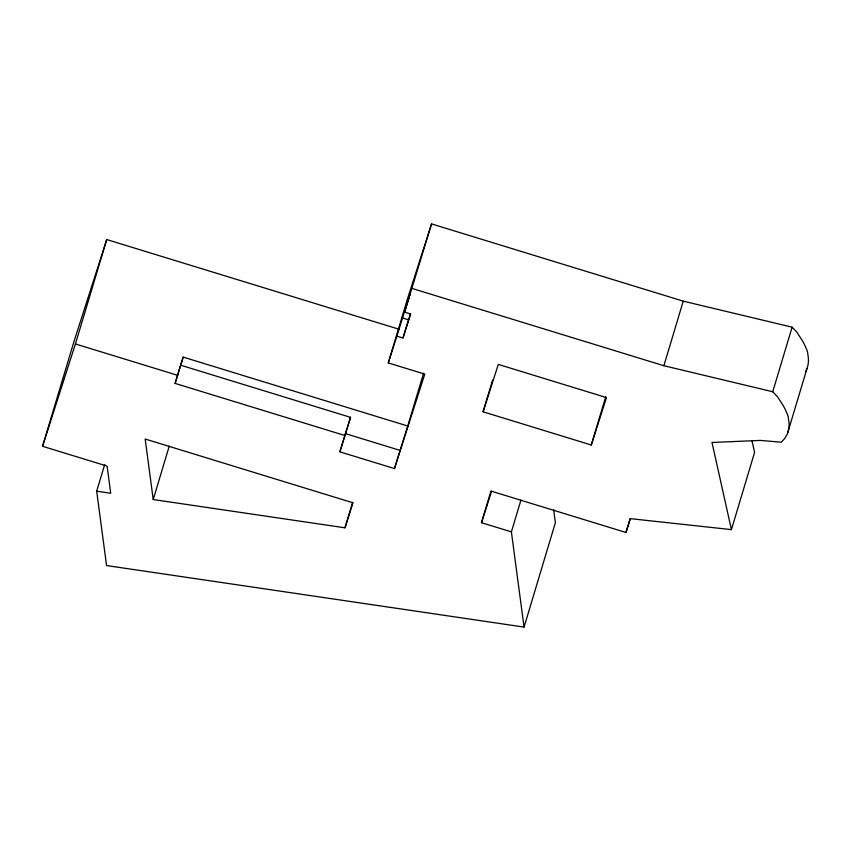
<?xml version="1.0" encoding="UTF-8"?>
<svg xmlns="http://www.w3.org/2000/svg" width="851" height="851" viewBox="0 0 851 851"><rect width="100%" height="100%" fill="white"/><g stroke="black" fill="none" stroke-linecap="round" stroke-linejoin="round"><path stroke-width="1.28" d="M104.705 464.465L96.684 491.197L110.715 493.261L107.098 466.093L42.55 446.286L73.867 341.889L106.737 239.556L399.013 329.241M42.55 446.286L75.42 343.953L106.737 239.556M345.091 435.563L175.115 383.407L180.582 365.185L350.559 417.341L339.868 451.828L394.46 468.571L424.798 374.121L388.269 362.92L407.64 298.35L431.553 223.909L683.247 301.148L792.111 327.178L796.749 332.039L802.429 340.772A169.392 96.429 16.7 0 1 804.823 345.283L807.078 350.495A38.518 21.935 16.7 0 1 807.62 352.474L808.354 357.984A73.207 41.678 16.7 0 1 806.386 370.015L805.535 371.685M175.115 383.407L183.178 357.112L407.735 426.021L423.543 373.323M153.223 499.537L145.181 439.031L353.005 502.803L344.974 527.801L153.223 499.537L169.264 446.062M339.868 451.828L350.559 417.341M396.874 336.134L410.054 293.903L404.587 312.126L410.682 313.998L402.97 338.007L396.874 336.134L388.269 362.92M404.587 312.126L431.553 223.909M344.974 527.801L352.612 502.335M402.97 338.007L410.469 313.466M394.46 468.571L407.735 426.021M483.081 411.799L498.303 364.398L606.497 397.598L591.275 444.999L483.081 411.799L492.569 380.163M96.684 491.197L106.566 565.553L524.056 627.091L511.398 531.886L481.475 522.705L491.027 490.878M511.398 531.886L520.95 500.058M524.056 627.091L555.373 522.695L553.639 509.653M591.275 444.999L605.699 396.906M412.182 288.478L663.876 365.717L683.247 301.148M481.475 522.705L491.58 491.25L625.964 532.481L630.144 518.567M625.964 532.481L630.41 518.653L731.424 529.62L711.989 442.477L760.422 440.414L781.207 442.19L784.622 438.669L786.994 434.574A73.207 41.678 16.7 0 0 789.005 422.553L788.249 417.043A38.518 21.935 16.7 0 0 787.707 415.065L785.452 409.852A169.392 96.429 16.7 0 0 783.058 405.342L777.378 396.609L772.74 391.747L792.111 327.178M731.424 529.62L754.582 452.413L751.997 440.807M787.675 432.893L807.046 368.323M180.955 364.037L183.178 357.112M663.876 365.717L772.74 391.747M402.342 317.912L408.437 319.785M75.42 343.953L177.71 375.334M345.336 433.606L399.917 450.349"/></g></svg>
